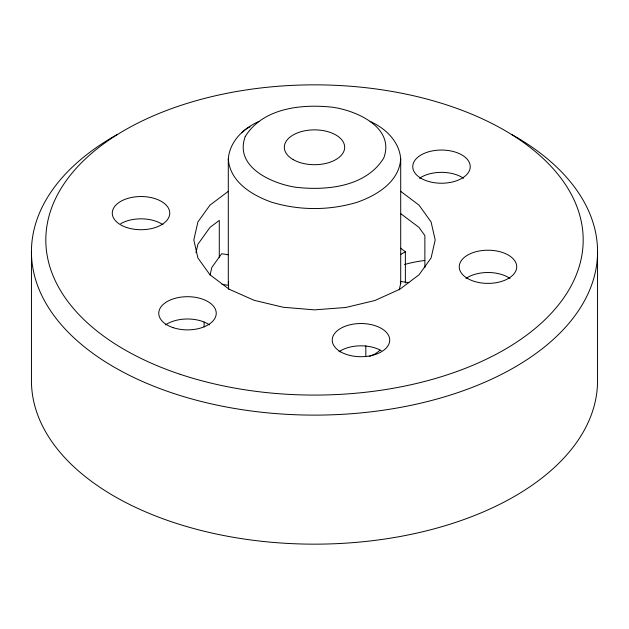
<?xml version="1.0" encoding="UTF-8"?>
<svg xmlns="http://www.w3.org/2000/svg" width="629" height="629" viewBox="0 0 629 629"><rect width="100%" height="100%" fill="white"/><g stroke="black" fill="none" stroke-linecap="round" stroke-linejoin="round"><path stroke-width="0.94" d="M195.973 252.764L197.923 244.217L209.976 227.415L219.293 220.402L219.293 257.426M228.752 289.285L228.296 283.372L228.296 159.019C229.554 141.541 243.565 128.167 258.865 121.468M210.117 274.857L211.8 267.482L221.66 253.739L228.429 254.784M228.296 283.372L228.712 281.533M370.104 121.452C385.412 128.143 399.446 141.525 400.704 159.019C399.045 181.875 377.117 195.139 357.602 202.121C329.643 210.684 299.357 210.684 271.398 202.121C251.883 195.139 229.955 181.875 228.296 159.019M399.242 289.812L400.704 283.372L400.704 159.019M228.398 191.263L209.976 205.125L197.923 221.927L193.811 239.963L197.923 258L209.976 274.802L229.16 289.238L254.155 300.308L283.262 307.267L314.5 309.861L345.738 307.487L374.845 300.528L399.84 289.238L419.024 274.802L431.077 258L435.189 239.963L431.077 221.927L419.024 205.125L400.61 191.271M380.089 350.274L375.458 353.757L369.247 356.509M400.414 254.627L405.367 251.765L400.657 248.227M400.248 281.367L408.96 282.712M221.974 284.324L228.752 285.369M400.61 213.561L419.024 227.415L424.874 235.576L424.874 267.726M400.406 282.036L400.704 283.372M597.55 251.694L597.55 380.742A283.05 163.414 0 0 1 314.5 544.156A283.05 163.414 0 0 1 31.45 380.742L31.45 251.694M405.367 251.765L405.367 283.05M365.819 345.769L365.819 356.525M204.126 322.056L204.126 326.931M404.541 264.526A82.973 47.906 0 0 1 424.803 260.492M511.479 134.339A283.05 163.414 0 0 1 515.694 366.644A283.05 163.414 0 0 1 113.306 366.644A283.05 163.414 0 0 1 117.521 134.339M165.498 324.91A28.737 16.59 0 0 1 209.512 324.91M338.976 351.745A28.737 16.59 0 0 1 381.3 350.683M120.697 223.688A28.737 16.59 0 0 1 163.029 224.75M465.971 278.427A28.737 16.59 0 0 1 509.993 278.427M241.976 132.79A28.737 16.59 0 0 1 250.098 126.838M419.488 178.266A28.737 16.59 0 0 1 463.502 178.266M245.231 136.572C233.957 167.015 272.074 183.731 295.937 187.277C326.624 190.791 366.031 186.907 383.769 158.005C395.043 127.553 356.926 110.838 333.063 107.292C302.376 103.777 262.969 107.661 245.231 136.572M173.132 327.654A28.737 16.59 0 0 0 216.242 313.281A28.737 16.59 0 0 0 173.132 298.917A28.737 16.59 0 0 0 173.132 327.654M340.666 351.855A28.737 16.59 0 0 0 388.738 344.417A28.737 16.59 0 0 0 353.545 324.092A28.737 16.59 0 0 0 340.666 351.855M126.649 227.494A28.737 16.59 0 0 0 169.759 213.129A28.737 16.59 0 0 0 126.649 198.756A28.737 16.59 0 0 0 126.649 227.494M467.661 278.529A28.737 16.59 0 0 0 515.741 271.091A28.737 16.59 0 0 0 480.54 250.774A28.737 16.59 0 0 0 467.661 278.529M421.178 178.377A28.737 16.59 0 0 0 469.25 170.939A28.737 16.59 0 0 0 434.057 150.614A28.737 16.59 0 0 0 421.178 178.377M180.161 374.302A268.685 155.119 0 0 0 583.185 239.963A268.685 155.119 0 0 0 180.161 105.625A268.685 155.119 0 0 0 180.161 374.302M293.161 159.601A30.176 17.423 0 0 0 343.646 151.793A30.176 17.423 0 0 0 306.693 130.455A30.176 17.423 0 0 0 293.161 159.601"/></g></svg>
